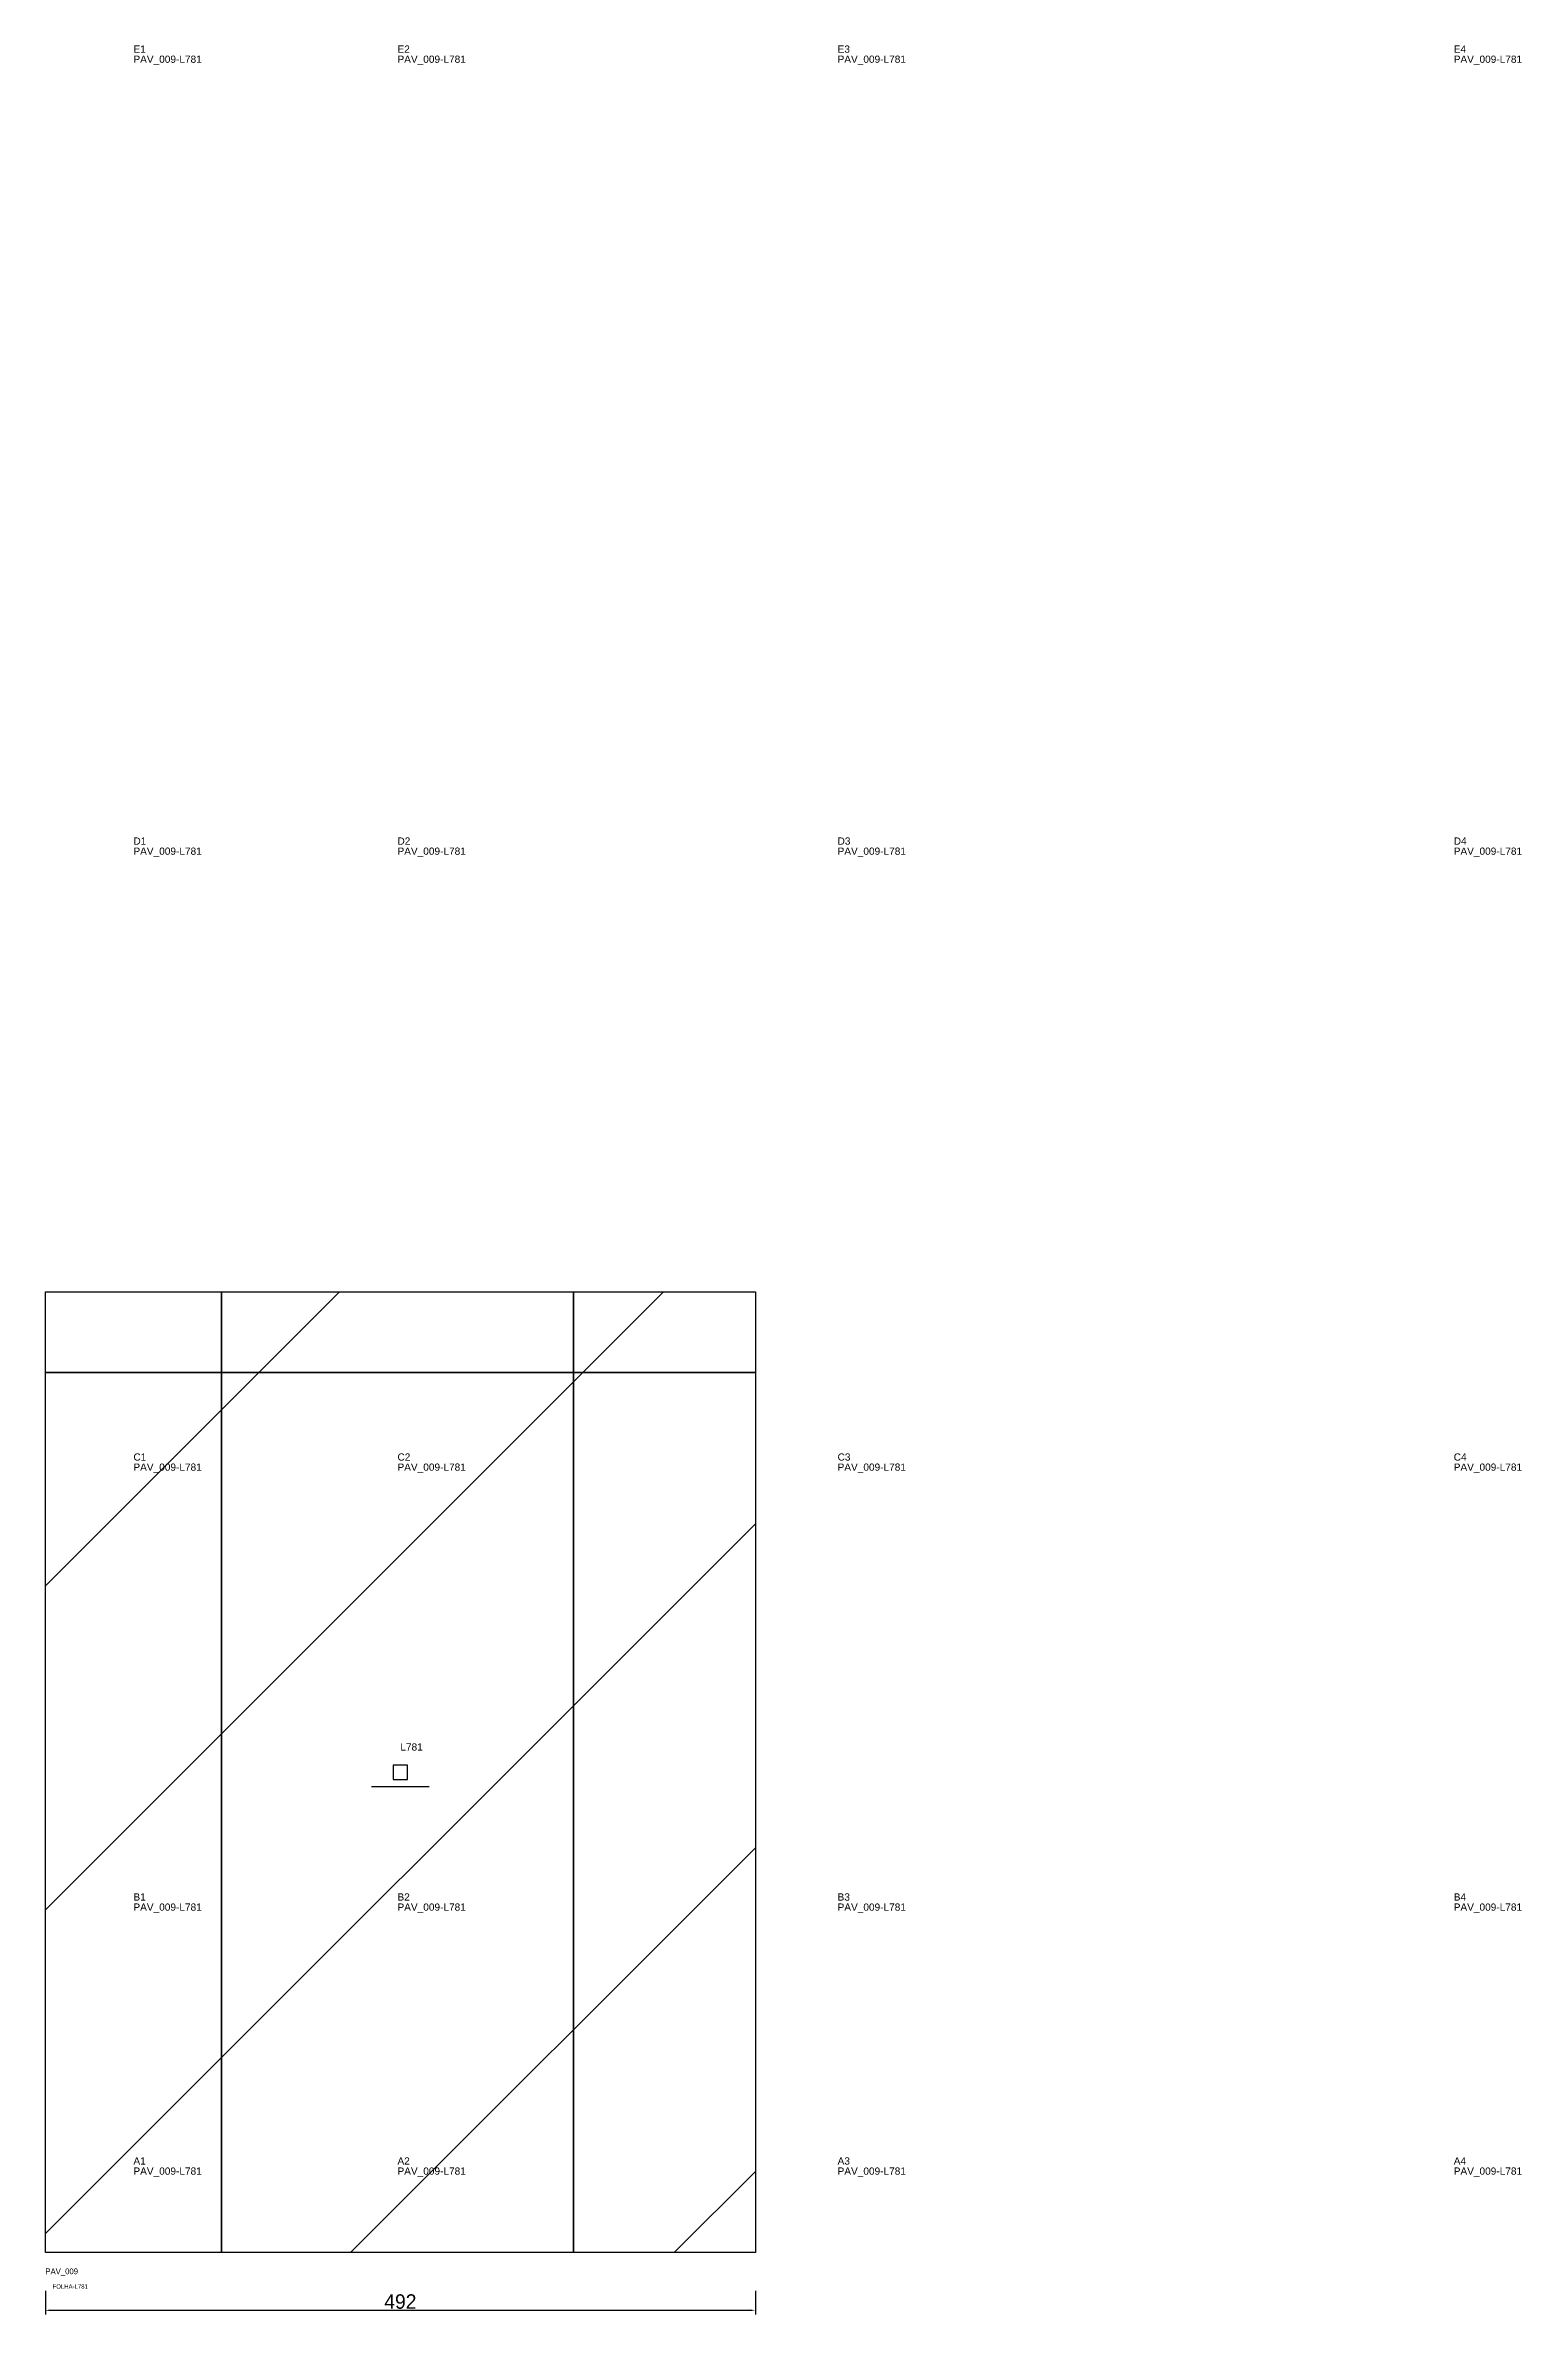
# Model space of a CAD drawing. Header units: metres. Extents: x 222 to 1245, y -508 to 1066.
import ezdxf

# ---------------------------------------------------------------- set-up
doc = ezdxf.new("R2010")
doc.units = ezdxf.units.M
for name, color, linetype in [('3', 3, 'CONTINUOUS'), ('AUX00', 7, 'CONTINUOUS'), ('COTA', 241, 'CONTINUOUS'), ('FOLHA', 255, 'CONTINUOUS'), ('Hachura', 251, 'CONTINUOUS'), ('NOMENCLATURA', 7, 'CONTINUOUS'), ('Nível', 160, 'CONTINUOUS'), ('Painéis', 200, 'CONTINUOUS'), ('Pilares', 5, 'CONTINUOUS'), ('SARR_2.2x7', 40, 'CONTINUOUS')]:
    doc.layers.add(name, color=color, linetype=linetype)
doc.styles.add('ARIAL', font='Arial.ttf')
doc.styles.add('STR_STANDARD', font='arial.ttf')
doc.dimstyles.new('EZ DXF', dxfattribs={"dimtxt": 10, "dimasz": 3.5, "dimexe": 3, "dimexo": 1.5, "dimgap": 1, "dimtad": 1, "dimdec": 1, "dimdsep": 46, "dimcen": 2.5, "dimazin": 3, "dimtfac": 1, "dimtmove": 0, "dimatfit": 3})

msp = doc.modelspace()

# ---------------------------------------------------------------- hatches: boundary and pattern name
at = {"layer": 'Hachura'}
h = msp.add_hatch(dxfattribs=at)
h.set_pattern_fill('ANSI31', scale=50)
h.paths.add_polyline_path([(222.2, -464.5), (222.2, 201.5), (242.2, 201.5), (714.2, 201.5), (714.2, 11), (714.2, -108), (714.2, -464.5), (709.2, -464.5)])
h = msp.add_hatch(dxfattribs=at)
h.set_pattern_fill('ANSI31', scale=50)
h.paths.add_polyline_path([(222.2, -464.5), (222.2, 201.5), (242.2, 201.5), (714.2, 201.5), (714.2, 11), (714.2, -108), (714.2, -464.5), (709.2, -464.5)])

# ---------------------------------------------------------------- linework, layer by layer
at = {"layer": '3'}
for points in [[(344.2, -464.5), (344.2, 201.5)], [(344.2, -464.5), (344.2, 201.5)], [(588.2, -464.5), (588.2, 201.5)], [(588.2, -464.5), (588.2, 201.5)], [(222.2, 145.5), (714.2, 145.5)], [(222.2, 145.5), (714.2, 145.5)]]:
    msp.add_lwpolyline(points, close=True, dxfattribs=at)
at = {"layer": 'Painéis', "color": 200}
for p, q in [((222.2, -464.5), (222.2, 201.5)), ((222.2, 201.5), (242.2, 201.5)), ((222.2, -464.5), (222.2, 201.5)), ((222.2, 201.5), (242.2, 201.5)), ((242.2, 201.5), (714.2, 201.5)), ((242.2, 201.5), (714.2, 201.5)), ((714.2, 201.5), (714.2, 11)), ((714.2, 201.5), (714.2, 11)), ((714.2, 11), (714.2, -108)), ((714.2, 11), (714.2, -108)), ((714.2, -108), (714.2, -464.5)), ((714.2, -108), (714.2, -464.5)), ((709.2, -464.5), (222.2, -464.5)), ((709.2, -464.5), (222.2, -464.5)), ((714.2, -464.5), (709.2, -464.5)), ((714.2, -464.5), (709.2, -464.5))]:
    msp.add_line(p, q, dxfattribs=at)
at = {"layer": 'Pilares'}
msp.add_lwpolyline([(463.2, -136.5), (473.2, -136.5), (473.2, -126.5), (463.2, -126.5)], close=True, dxfattribs=at)
msp.add_lwpolyline([(463.2, -136.5), (473.2, -136.5), (473.2, -126.5), (463.2, -126.5)], close=True, dxfattribs=at)
at = {"layer": 'SARR_2.2x7'}
msp.add_line((448.2, -141.5), (488.2, -141.5), dxfattribs=at)
msp.add_line((448.2, -141.5), (488.2, -141.5), dxfattribs=at)

# ---------------------------------------------------------------- texts
at = {"layer": '3', "style": 'STR_STANDARD'}
for s, p in [('E1', (283.2, 1060.5)), ('E1', (283.2, 1060.5)), ('E2', (466.2, 1060.5)), ('E2', (466.2, 1060.5)), ('E3', (771.2, 1060.5)), ('E3', (771.2, 1060.5)), ('E4', (1198.2, 1060.5)), ('E4', (1198.2, 1060.5)), ('D1', (283.2, 511.5)), ('D1', (283.2, 511.5)), ('D2', (466.2, 511.5)), ('D2', (466.2, 511.5)), ('D3', (771.2, 511.5)), ('D3', (771.2, 511.5)), ('D4', (1198.2, 511.5)), ('D4', (1198.2, 511.5)), ('C1', (283.2, 84.5)), ('C1', (283.2, 84.5)), ('C2', (466.2, 84.5)), ('C2', (466.2, 84.5)), ('C3', (771.2, 84.5)), ('C3', (771.2, 84.5)), ('C4', (1198.2, 84.5)), ('C4', (1198.2, 84.5)), ('B1', (283.2, -220.5)), ('B1', (283.2, -220.5)), ('B2', (466.2, -220.5)), ('B2', (466.2, -220.5)), ('B3', (771.2, -220.5)), ('B3', (771.2, -220.5)), ('B4', (1198.2, -220.5)), ('B4', (1198.2, -220.5)), ('A1', (283.2, -403.5)), ('A1', (283.2, -403.5)), ('A2', (466.2, -403.5)), ('A2', (466.2, -403.5)), ('A3', (771.2, -403.5)), ('A3', (771.2, -403.5)), ('A4', (1198.2, -403.5)), ('A4', (1198.2, -403.5))]:
    msp.add_text(s, height=5, dxfattribs=at).set_placement(p)
at = {"layer": 'AUX00', "style": 'STR_STANDARD'}
for p in [(283.2, 1053.5), (283.2, 1053.5), (466.2, 1053.5), (466.2, 1053.5), (771.2, 1053.5), (771.2, 1053.5), (1198.2, 1053.5), (1198.2, 1053.5), (283.2, 504.5), (283.2, 504.5), (466.2, 504.5), (466.2, 504.5), (771.2, 504.5), (771.2, 504.5), (1198.2, 504.5), (1198.2, 504.5), (283.2, 77.5), (283.2, 77.5), (466.2, 77.5), (466.2, 77.5), (771.2, 77.5), (771.2, 77.5), (1198.2, 77.5), (1198.2, 77.5), (283.2, -227.5), (283.2, -227.5), (466.2, -227.5), (466.2, -227.5), (771.2, -227.5), (771.2, -227.5), (1198.2, -227.5), (1198.2, -227.5), (283.2, -410.5), (283.2, -410.5), (466.2, -410.5), (466.2, -410.5), (771.2, -410.5), (771.2, -410.5), (1198.2, -410.5), (1198.2, -410.5)]:
    msp.add_text('PAV_009-L781', height=5, dxfattribs=at).set_placement(p)
at = {"layer": 'FOLHA'}
msp.add_text('FOLHA-L781', height=3, dxfattribs=at).set_placement((227.2, -489.5))
msp.add_text('FOLHA-L781', height=3, dxfattribs=at).set_placement((227.2, -489.5))
at = {"layer": 'NOMENCLATURA', "insert": (468.2, -111.5), "char_height": 5, "attachment_point": 1, "style": 'ARIAL'}
msp.add_mtext('L781', dxfattribs=at)
msp.add_mtext('L781', dxfattribs=at)
at = {"layer": 'Nível'}
msp.add_text('PAV_009', height=4, dxfattribs=at).set_placement((222.2, -479.5))
msp.add_text('PAV_009', height=4, dxfattribs=at).set_placement((222.2, -479.5))

# ---------------------------------------------------------------- dimensions: what is measured, and where the dimension line sits
at = {"layer": 'COTA'}
msp.add_linear_dim(base=(222.2, -504.5), p1=(222.2, -489.5), p2=(714.2, -489.5), dimstyle='EZ DXF', dxfattribs=at).render()
msp.add_linear_dim(base=(222.2, -504.5), p1=(222.2, -489.5), p2=(714.2, -489.5), dimstyle='EZ DXF', dxfattribs=at).render()

doc.saveas('drawing.dxf')
